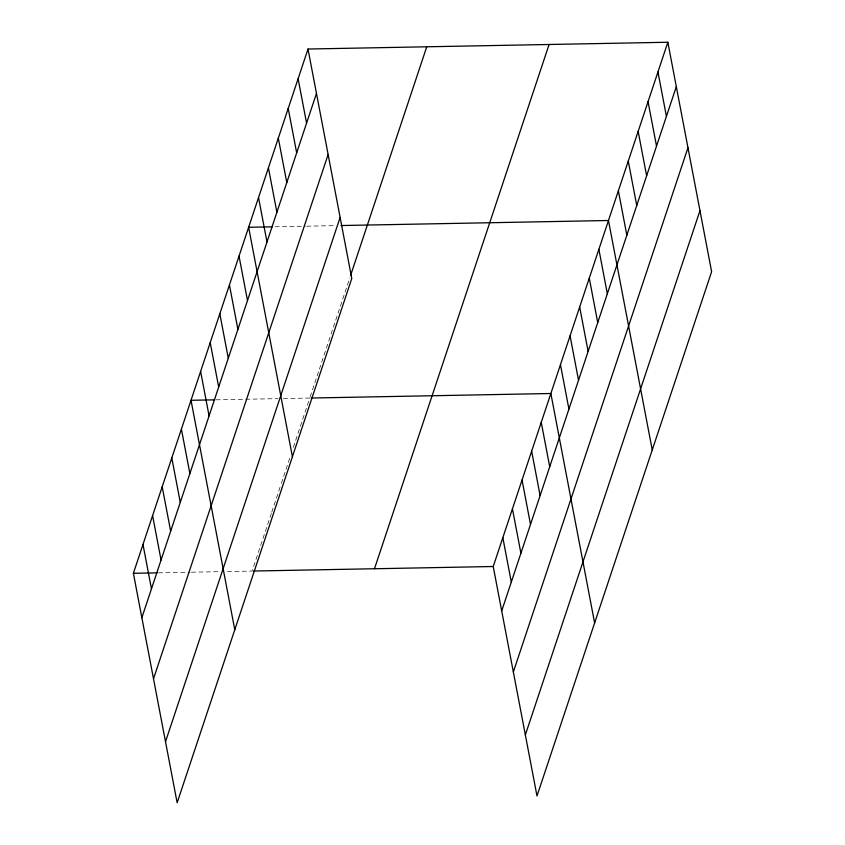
<?xml version="1.0" encoding="UTF-8"?>
<svg xmlns="http://www.w3.org/2000/svg" width="845" height="845" viewBox="0 0 845 845"><rect width="100%" height="100%" fill="white"/><g stroke="black" fill="none" stroke-linecap="round" stroke-linejoin="round"><path stroke-width="0.63" stroke-dasharray="4.22 3.17" d="M271.34 513.39L252.137 571.051L225.742 571.558M271.741 512.186L280.941 484.555M281.343 483.351L290.553 455.719M293.352 447.311L309.354 399.252M310.157 396.844L318.956 370.416M319.357 369.212L349.777 277.91M275.016 226.787L305.362 226.206M306.682 226.185L335.718 225.636M216.077 399.812L278.089 398.65M283.371 398.544L309.756 398.048M158.459 572.826L190.114 572.223M191.435 572.202L219.151 571.674"/><path stroke-width="1.27" d="M308.002 49.031L351.774 278.491L177.154 802.75L133.383 573.29L308.002 49.031L667.846 42.25L711.617 271.71L536.997 795.969L493.226 566.509L667.846 42.25M141.854 617.706L316.474 93.436M153.505 678.767L328.124 154.508M165.504 741.688L340.123 217.418M350.569 275.502L426.746 46.792M374.483 568.748L549.092 44.489M501.698 610.924L676.317 86.665M513.348 671.986L687.967 147.727M525.347 734.907L699.966 210.637M272.386 226.83L248.631 227.284L292.402 456.733M340.989 225.541L608.474 220.503L652.245 449.952M214.757 399.843L191.012 400.287L234.783 629.747M311.076 398.027L550.855 393.506L594.626 622.966M133.383 573.29L157.138 572.847M253.447 571.03L493.226 566.509M657.949 71.962L666.42 116.367M648.052 101.664L656.523 146.079M638.155 131.376L646.636 175.781M628.268 161.078L636.739 205.493M618.371 190.79L626.842 235.206M598.873 249.338L607.344 293.743M589.271 278.163L597.742 322.579M579.659 306.999L588.131 351.414M570.058 335.835L578.529 380.25M560.457 364.67L568.928 409.086M541.244 422.342L549.715 466.746M531.642 451.177L540.113 495.582M522.041 480.013L530.512 524.418M512.44 508.848L520.911 553.253M502.828 537.684L511.299 582.089M298.105 78.733L306.577 123.148M288.208 108.445L296.679 152.86M278.311 138.157L286.793 182.562M268.425 167.859L276.896 212.275M258.528 197.572L266.999 241.987M239.029 256.109L247.5 300.524M229.428 284.945L237.899 329.36M219.816 313.78L228.287 358.195M210.215 342.616L218.686 387.031M200.614 371.451L209.085 415.867M181.4 429.123L189.871 473.527M171.799 457.958L180.27 502.363M162.198 486.794L170.669 531.199M152.596 515.63L161.068 560.034M142.985 544.455L151.456 588.87"/></g></svg>
